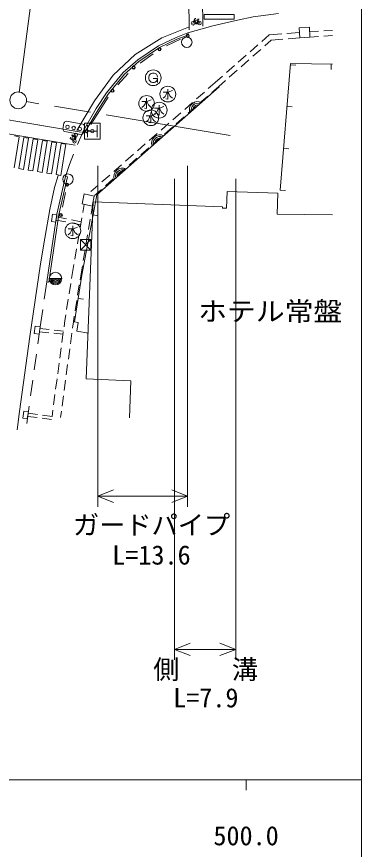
# Model space of a CAD drawing. Units: millimetres, scale not verified. Extents: x 40000 to 680000, y 20000 to 380000.
# Drawn here: x 546108 to 579000, y 198357 to 277752 of the extents above; entities that cross this region are included whole.
import ezdxf
from ezdxf.enums import TextEntityAlignment as Align

# ---------------------------------------------------------------- set-up
doc = ezdxf.new("R2010")
doc.units = ezdxf.units.MM
doc.header["$LTSCALE"] = 1000
doc.linetypes.add('CHAIN', pattern=[18.5, 12, -1.5, 3.5, -1.5])
for name, color, linetype, lineweight in [('M-BGD', 7, 'Continuous', 13), ('M-BGD-EXST', 7, 'Continuous', 13), ('M-BMK', 2, 'CHAIN', 13), ('M-BMK-OTRS', 5, 'Continuous', 13), ('M-BMK-ROW', 30, 'Continuous', 13), ('M-BMK-SRVR', 3, 'Continuous', 13), ('M-STR-HTXT', 7, 'Continuous', 13), ('M-STR-STRC', 7, 'Continuous', 13), ('M-TTL-BAND', 7, 'Continuous', 13)]:
    doc.layers.add(name, color=color, linetype=linetype, lineweight=lineweight)
doc.styles.add('ＭＳ ゴシック', font='')
doc.styles.get('ＭＳ ゴシック').set_extended_font_data('MS Gothic')

msp = doc.modelspace()

# ---------------------------------------------------------------- linework, layer by layer
at = {"layer": 'M-BGD'}
for p, q in [((568692, 277733), (571081, 278064)), ((564828, 276872), (567179, 277425)), ((567179, 277425), (568692, 277733)), ((562457, 276201), (564828, 276872)), ((574910, 276353), (574065, 276297)), ((576254, 276441), (575409, 276385)), ((561750, 275601), (560411, 274962)), ((562457, 276201), (562527, 276014)), ((570204, 276008), (569510, 275395)), ((570410, 275522), (569777, 274965)), ((571401, 276102), (570204, 276008)), ((571521, 275610), (570410, 275522)), ((573096, 276236), (571899, 276141)), ((573132, 275737), (572020, 275649)), ((573100, 276236), (573096, 276236)), ((574097, 275798), (573132, 275737)), ((574926, 275853), (574097, 275798)), ((576254, 275940), (575425, 275885)), ((569135, 275064), (568385, 274403)), ((559122, 274206), (557883, 273331)), ((568010, 274072), (567260, 273411)), ((569402, 274634), (568652, 273973)), ((568277, 273642), (567527, 272980)), ((572241, 273171), (572739, 273129)), ((576122, 273224), (576112, 272724)), ((556764, 272345), (555761, 271249)), ((566885, 273080), (566135, 272419)), ((567152, 272650), (566402, 271988)), ((565760, 272088), (565065, 271475)), ((566028, 271658), (565395, 271100)), ((565065, 271475), (564397, 270890)), ((565395, 271100), (564727, 270514)), ((554849, 270064), (553180, 267468)), ((564022, 270560), (563270, 269901)), ((564351, 270185), (563600, 269525)), ((562894, 269571), (562142, 268912)), ((563224, 269196), (562472, 268536)), ((571911, 269184), (572410, 269143)), ((561766, 268582), (561014, 267923)), ((560638, 267594), (559886, 266934)), ((562096, 268207), (561344, 267547)), ((552323, 266523), (552457, 266833)), ((552457, 266833), (552630, 266733)), ((560968, 267218), (560216, 266559)), ((551925, 265556), (552323, 266523)), ((559510, 266605), (558758, 265945)), ((559840, 266229), (559088, 265570)), ((558382, 265616), (557630, 264956)), ((558712, 265240), (557960, 264581)), ((571582, 265198), (572080, 265157)), ((551146, 263664), (551544, 264631)), ((557254, 264627), (556503, 263967)), ((550776, 262523), (551146, 263664)), ((556127, 263638), (555375, 262979)), ((557584, 264251), (556833, 263592)), ((556457, 263262), (555705, 262603)), ((550776, 262523), (550971, 262478)), ((554999, 262649), (554247, 261990)), ((555329, 262273), (554577, 261614)), ((553871, 261660), (553203, 261075)), ((554201, 261284), (553533, 260699)), ((571252, 261211), (571750, 261170)), ((550471, 259574), (550765, 260991)), ((552409, 259064), (552541, 259843)), ((553218, 258927), (553349, 259706)), ((553405, 258853), (553897, 258762)), ((550794, 258181), (549866, 258359)), ((550851, 258475), (549923, 258653)), ((552214, 257908), (551285, 258086)), ((552270, 258203), (551342, 258381)), ((552159, 257585), (552326, 258571)), ((552967, 257448), (553134, 258434)), ((551909, 256106), (552075, 257092)), ((552717, 255969), (552884, 256955)), ((551658, 254627), (551825, 255613)), ((552467, 254490), (552634, 255476)), ((551443, 253355), (551575, 254134)), ((551442, 253348), (551353, 252791)), ((552252, 253219), (552383, 253997)), ((552252, 253219), (552163, 252666)), ((548977, 252464), (548740, 250818)), ((548977, 252464), (549175, 252434)), ((551273, 252297), (551115, 251309)), ((552084, 252172), (551926, 251185)), ((551036, 250816), (550878, 249828)), ((551847, 250691), (551688, 249704)), ((551990, 250879), (552484, 250801)), ((548597, 249828), (548359, 248182)), ((550799, 249335), (550709, 248777)), ((550709, 248777), (550628, 248171)), ((551521, 248657), (551440, 248057)), ((551609, 249210), (551521, 248657)), ((548359, 248182), (548130, 246549)), ((549197, 247914), (548324, 248007)), ((550566, 247769), (549694, 247861)), ((549165, 247616), (548293, 247708)), ((550534, 247471), (549662, 247563)), ((550562, 247675), (550429, 246684)), ((551374, 247561), (551241, 246570)), ((550362, 246189), (550229, 245197)), ((547991, 245559), (547783, 244074)), ((551174, 246074), (551041, 245083)), ((550163, 244702), (550030, 243711)), ((550975, 244588), (550842, 243597)), ((547644, 243083), (547436, 241598)), ((549964, 243215), (549831, 242224)), ((550776, 243101), (550643, 242110)), ((549764, 241729), (549631, 240737)), ((550576, 241614), (550443, 240623)), ((547297, 240607), (547068, 238975)), ((547202, 239931), (548095, 239815)), ((549565, 240242), (549484, 239636)), ((550377, 240128), (550296, 239527)), ((547164, 239633), (548057, 239518)), ((548552, 239454), (549445, 239338)), ((548591, 239751), (549484, 239636))]:
    msp.add_line(p, q, dxfattribs=at)
for points in [[(573071, 276694), (574037, 276755), (574097, 275798), (573132, 275737)], [(552356, 259905), (552562, 260853), (553521, 260644), (553316, 259697)], [(549423, 258206), (549515, 258911), (549939, 258848), (549834, 258145)], [(547868, 248253), (547771, 247543), (548260, 247474), (548359, 248182)], [(546712, 239456), (547128, 239400), (547225, 240093), (546789, 240152)]]:
    msp.add_lwpolyline(points, close=True, dxfattribs=at)
for points in [[(552457, 266833), (553703, 268982), (554686, 270487), (556264, 272421), (557661, 273633), (559651, 274983), (561329, 275774), (562457, 276201)], [(552630, 266733), (553873, 268877), (554847, 270368), (556408, 272282), (557783, 273475), (559750, 274809), (561407, 275590), (562527, 276014)], [(571252, 261211), (572251, 273299), (576254, 273222)], [(565435, 271050), (553744, 260767), (553405, 258853)], [(548977, 252464), (549601, 256577), (549952, 258933), (550776, 262523)], [(549175, 252434), (549798, 256547), (550149, 258896), (550971, 262478)], [(576254, 258844), (570982, 258928), (571040, 260925), (566185, 261078), (566132, 259484), (565759, 259498), (565763, 259606), (553413, 260097), (552746, 243209), (556993, 243028), (556880, 239501)], [(552959, 247562), (551867, 247757), (551971, 248592), (551640, 248656), (552341, 253102), (553405, 258853)]]:
    msp.add_lwpolyline(points, dxfattribs=at)
for centre, radius in [((562342, 275318), 500), ((562426, 275924), 150), ((562426, 275924), 120), ((562426, 275924), 100), ((559734, 274639), 150), ((559734, 274639), 120), ((559734, 274639), 100), ((557270, 272898), 150), ((557270, 272898), 120), ((557270, 272898), 100), ((555254, 270695), 150), ((555254, 270695), 120), ((555254, 270695), 100), ((552775, 266837), 150), ((552775, 266837), 120), ((552775, 266837), 100), ((551007, 262252), 500), ((550918, 261725), 150), ((550918, 261725), 120), ((550918, 261725), 100), ((550318, 258839), 150), ((550318, 258839), 120), ((550318, 258839), 100)]:
    msp.add_circle(centre, radius, dxfattribs=at)
for centre, radius, start, end in [((563400, 268844), 812, 63.95581, 198.71608), ((563400, 268844), 650, 70.07159, 192.60029), ((563400, 268844), 488, 81.20428, 181.4676), ((563400, 268844), 325, 115.39357, 147.27831), ((559796, 265674), 812, 63.95581, 198.71608), ((559796, 265674), 650, 70.07159, 192.60029), ((559796, 265674), 488, 81.20428, 181.4676), ((559796, 265674), 325, 115.39357, 147.27831), ((556192, 262504), 812, 63.95581, 198.71608), ((556192, 262504), 650, 70.07159, 192.60029), ((556192, 262504), 488, 81.20428, 181.4676), ((556192, 262504), 325, 115.39357, 147.27831)]:
    msp.add_arc(centre, radius, start, end, dxfattribs=at)
at = {"layer": 'M-BGD-EXST'}
for p, q in [((558953, 272336), (558840, 272261)), ((559065, 272373), (558953, 272336)), ((559215, 272373), (559065, 272373)), ((559328, 272336), (559215, 272373)), ((559440, 272261), (559328, 272336)), ((558765, 272148), (558728, 271998)), ((558728, 271998), (558728, 271848)), ((558728, 271848), (558765, 271698)), ((558840, 272261), (558765, 272148)), ((558765, 271698), (558840, 271586)), ((558840, 271586), (558953, 271511)), ((559140, 271848), (559553, 271848)), ((559328, 271511), (559440, 271586)), ((559515, 272148), (559440, 272261)), ((559440, 271586), (559515, 271698)), ((559553, 271998), (559515, 272148)), ((559515, 271698), (559553, 271848)), ((559553, 271848), (559553, 271473)), ((558953, 271511), (559065, 271473)), ((559065, 271473), (559215, 271473)), ((559215, 271473), (559328, 271511)), ((560536, 270854), (560536, 269879)), ((558509, 269967), (558509, 268992)), ((560086, 270554), (560461, 270554)), ((560273, 270142), (560086, 269992)), ((560386, 270329), (560273, 270142)), ((560461, 270554), (560386, 270329)), ((560986, 270704), (560573, 270554)), ((560573, 270554), (560723, 270217)), ((560723, 270217), (560836, 270104)), ((560836, 270104), (560986, 269992)), ((558059, 269667), (558434, 269667)), ((558246, 269255), (558059, 269105)), ((558359, 269442), (558246, 269255)), ((558434, 269667), (558359, 269442)), ((558959, 269817), (558546, 269667)), ((558546, 269667), (558696, 269330)), ((558696, 269330), (558809, 269217)), ((558809, 269217), (558959, 269105)), ((559709, 269323), (559709, 268348)), ((560159, 269173), (559747, 269023)), ((560536, 269879), (560348, 269917)), ((558509, 268992), (558321, 269030)), ((558906, 268599), (558906, 267624)), ((559356, 268449), (558943, 268299)), ((559259, 269023), (559634, 269023)), ((559447, 268611), (559259, 268461)), ((559559, 268798), (559447, 268611)), ((559709, 268348), (559522, 268386)), ((559634, 269023), (559559, 268798)), ((559747, 269023), (559897, 268686)), ((559897, 268686), (560009, 268573)), ((560009, 268573), (560159, 268461)), ((558456, 268299), (558831, 268299)), ((558643, 267887), (558456, 267737)), ((558756, 268074), (558643, 267887)), ((558906, 267624), (558718, 267662)), ((558831, 268299), (558756, 268074)), ((558943, 268299), (559093, 267962)), ((559093, 267962), (559206, 267849)), ((559206, 267849), (559356, 267737)), ((551023, 257522), (551398, 257522)), ((551323, 257297), (551210, 257109)), ((551398, 257522), (551323, 257297)), ((551473, 257822), (551473, 256847)), ((551923, 257672), (551510, 257522)), ((551510, 257522), (551660, 257184)), ((551210, 257109), (551023, 256959)), ((551473, 256847), (551285, 256884)), ((551660, 257184), (551773, 257072)), ((551773, 257072), (551923, 256959))]:
    msp.add_line(p, q, dxfattribs=at)
for centre in [(559140, 271923), (560536, 270367), (558509, 269480), (559709, 268836), (558906, 268112), (551473, 257334)]:
    msp.add_circle(centre, 750, dxfattribs=at)
at = {"layer": 'M-BMK'}
for p, q in [((547883, 282424), (546259, 269777)), ((566478, 266424), (547048, 269648))]:
    msp.add_line(p, q, dxfattribs=at)
at = {"layer": 'M-BMK-OTRS'}
for p, q in [((562573, 276503), (562428, 293203)), ((563767, 292172), (563868, 276857)), ((563101, 277582), (562929, 277090)), ((563043, 277407), (563425, 277427)), ((563043, 277407), (563232, 277165)), ((563101, 277582), (563217, 277586)), ((563176, 277163), (563327, 277169)), ((563179, 277064), (563176, 277163)), ((563181, 277163), (563184, 277064)), ((563186, 277164), (563189, 277064)), ((563190, 277164), (563194, 277064)), ((563195, 277164), (563199, 277065)), ((563200, 277164), (563204, 277065)), ((563205, 277164), (563209, 277065)), ((563210, 277164), (563214, 277065)), ((563215, 277165), (563219, 277065)), ((563220, 277165), (563224, 277065)), ((563225, 277165), (563229, 277066)), ((563230, 277165), (563234, 277066)), ((563235, 277165), (563239, 277066)), ((563240, 277166), (563244, 277066)), ((563245, 277166), (563249, 277066)), ((563250, 277166), (563254, 277067)), ((563255, 277166), (563259, 277067)), ((563260, 277166), (563264, 277067)), ((563265, 277166), (563268, 277067)), ((563270, 277167), (563273, 277067)), ((563275, 277167), (563278, 277067)), ((563280, 277167), (563283, 277068)), ((563285, 277167), (563288, 277068)), ((563290, 277167), (563293, 277068)), ((563450, 277502), (563294, 277167)), ((563295, 277167), (563298, 277068)), ((563300, 277168), (563303, 277068)), ((563305, 277168), (563308, 277068)), ((563310, 277168), (563313, 277069)), ((563315, 277168), (563318, 277069)), ((563320, 277168), (563323, 277069)), ((563325, 277169), (563328, 277069)), ((563327, 277169), (563330, 277069)), ((563549, 277130), (563328, 277119)), ((563360, 277503), (563509, 277502)), ((563425, 277427), (563549, 277130)), ((563330, 277069), (563179, 277064)), ((535421, 269537), (552251, 266754)), ((551707, 265508), (536546, 268023)), ((546351, 266305), (545870, 263337)), ((546351, 266305), (545906, 266377)), ((546795, 266233), (546314, 263265)), ((547240, 266161), (546759, 263193)), ((547240, 266161), (546795, 266233)), ((547684, 266089), (547203, 263121)), ((548128, 266017), (547648, 263049)), ((548128, 266017), (547684, 266089)), ((551221, 266145), (551246, 266260)), ((551221, 266145), (551656, 265858)), ((551361, 266377), (551399, 266521)), ((551376, 266046), (551451, 266421)), ((551376, 266046), (551657, 266170)), ((551385, 266465), (551670, 266231)), ((551451, 266421), (551769, 266469)), ((551645, 266115), (551677, 266263)), ((551742, 266094), (551645, 266115)), ((551646, 266120), (551743, 266099)), ((551647, 266125), (551744, 266103)), ((551648, 266129), (551745, 266108)), ((551649, 266134), (551746, 266113)), ((551650, 266139), (551748, 266118)), ((551651, 266144), (551749, 266123)), ((551652, 266149), (551750, 266128)), ((551654, 266154), (551751, 266133)), ((551655, 266159), (551752, 266137)), ((551656, 266163), (551753, 266142)), ((551657, 266168), (551754, 266147)), ((551658, 266173), (551755, 266152)), ((551659, 266178), (551756, 266157)), ((551660, 266183), (551757, 266162)), ((551661, 266188), (551758, 266167)), ((551662, 266192), (551759, 266171)), ((551663, 266197), (551760, 266176)), ((551664, 266202), (551761, 266181)), ((551665, 266207), (551762, 266186)), ((551666, 266212), (551763, 266191)), ((551667, 266217), (551764, 266196)), ((551668, 266222), (551765, 266201)), ((551669, 266226), (551766, 266205)), ((551670, 266231), (551768, 266210)), ((551671, 266236), (551769, 266215)), ((551672, 266241), (551770, 266220)), ((551674, 266246), (551771, 266225)), ((551675, 266251), (551772, 266230)), ((551676, 266256), (551773, 266235)), ((551677, 266263), (551774, 266241)), ((551677, 266261), (551774, 266239)), ((551769, 266469), (551726, 266252)), ((551774, 266241), (551742, 266094)), ((548573, 265945), (548092, 262977)), ((549017, 265873), (548536, 262905)), ((549017, 265873), (548573, 265945)), ((549462, 265801), (548981, 262833)), ((549906, 265728), (549425, 262761)), ((549906, 265728), (549462, 265801)), ((550351, 265656), (549870, 262689)), ((546314, 263265), (546759, 263193)), ((547203, 263121), (547648, 263049)), ((548092, 262977), (548536, 262905)), ((548981, 262833), (549425, 262761))]:
    msp.add_line(p, q, dxfattribs=at)
msp.add_lwpolyline([(564009, 277504), (566871, 277501), (566871, 277951), (564009, 277954)], close=True, dxfattribs=at)
for points in [[(551849, 266912), (553531, 269737), (555314, 272179), (557428, 274141), (559957, 275732), (562495, 276761)], [(549870, 262689), (550314, 262617), (550795, 265584), (550351, 265656)], [(550068, 262606), (549718, 261456), (549282, 259373), (548784, 256638), (548392, 254179), (547381, 247253), (546393, 240102), (546156, 238366)]]:
    msp.add_lwpolyline(points, dxfattribs=at)
for centre, radius in [((562936, 277121), 173), ((563550, 277138), 170), ((551627, 265872), 173), ((551762, 266472), 170)]:
    msp.add_circle(centre, radius, dxfattribs=at)
at = {"layer": 'M-BMK-ROW'}
for p, q in [((552188, 255489), (552188, 256489)), ((552188, 256489), (553188, 256489)), ((552188, 256489), (553188, 255489)), ((553188, 256489), (552188, 255489)), ((553188, 256489), (553188, 255489)), ((553188, 255489), (552188, 255489))]:
    msp.add_line(p, q, dxfattribs=at)
at = {"layer": 'M-BMK-SRVR'}
msp.add_circle((546259, 269777), 800, dxfattribs=at)
at = {"layer": 'M-STR-HTXT'}
for p, q in [((553853, 263515), (553853, 231020)), ((562426, 263515), (562426, 231020)), ((561177, 262304), (561177, 216426)), ((567008, 262304), (567008, 216426)), ((553853, 232020), (555353, 232620)), ((553853, 232020), (562426, 232020)), ((553853, 232020), (555353, 231420)), ((562426, 232020), (560926, 232620)), ((562426, 232020), (560926, 231420)), ((561177, 217426), (562677, 218026)), ((567008, 217426), (565508, 218026)), ((561177, 217426), (567008, 217426)), ((561177, 217426), (562677, 216826)), ((567008, 217426), (565508, 216826))]:
    msp.add_line(p, q, dxfattribs=at)
at = {"layer": 'M-STR-STRC'}
for p, q in [((550619, 267610), (550516, 267019)), ((550850, 267773), (552427, 267499)), ((552576, 266085), (552576, 267585)), ((552576, 267585), (554076, 267585)), ((554076, 267585), (554076, 266085)), ((552256, 266514), (550679, 266787)), ((552589, 267267), (552487, 266676)), ((552538, 266972), (553162, 266864)), ((552858, 267397), (552858, 266272)), ((552858, 266835), (553795, 266835)), ((553795, 267397), (553795, 266272)), ((554076, 266085), (552576, 266085)), ((549219, 252777), (550419, 252777))]:
    msp.add_line(p, q, dxfattribs=at)
for centre, radius in [((550962, 267246), 167), ((551553, 267143), 167), ((552144, 267040), 167), ((553326, 266835), 167), ((549819, 252777), 600)]:
    msp.add_circle(centre, radius, dxfattribs=at)
for centre, radius, start, end in [((550907, 267446), 331, 99.84961, 150.44166), ((550813, 267055), 299, 186.92471, 243.36656), ((552303, 267239), 288, 5.67715, 64.61413), ((552234, 266790), 277, 274.45917, 335.8321), ((549819, 252777), 491, 180, 0), ((549819, 252777), 382, 180, 0), ((549819, 252777), 273, 180, 0), ((549819, 252777), 164, 180, 0), ((549819, 252777), 54.5, 180, 0)]:
    msp.add_arc(centre, radius, start, end, dxfattribs=at)
at = {"layer": 'M-TTL-BAND'}
for p, q in [((579000, 20000), (579000, 370000)), ((40000, 205000), (579000, 205000)), ((568000, 205000), (568000, 204000))]:
    msp.add_line(p, q, dxfattribs=at)

# ---------------------------------------------------------------- texts
at = {"layer": 'M-BGD', "style": 'ＭＳ ゴシック', "width": 1.1}
msp.add_text('ホテル常盤', height=1833, dxfattribs=at).set_placement((563428, 248187), align=Align.BOTTOM_LEFT)
at = {"layer": 'M-STR-HTXT', "style": 'ＭＳ ゴシック'}
for s, p in [('ガードパイプ', (558984, 227823)), ('L=13.6', (558970, 224958)), ('側\u3000\u3000溝', (564139, 214051)), ('L=7.9', (564159, 211345))]:
    msp.add_text(s, height=1833, dxfattribs=at).set_placement(p, align=Align.BOTTOM_CENTER)
at = {"layer": 'M-TTL-BAND', "style": 'ＭＳ ゴシック'}
msp.add_text('500.0', height=1833, dxfattribs=at).set_placement((568000, 198195), align=Align.BOTTOM_CENTER)

doc.saveas('drawing.dxf')
